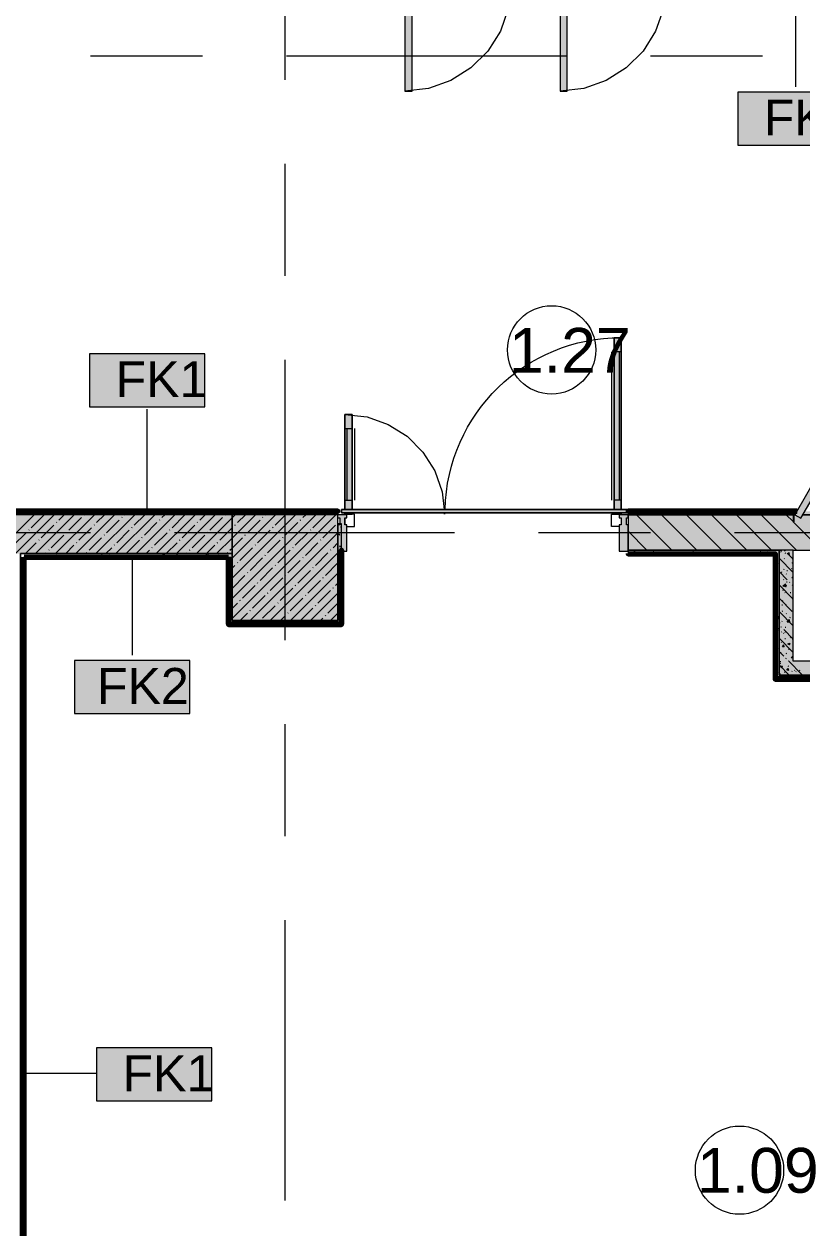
# Model space of a CAD drawing. Header units: millimetres. Extents: x -3817 to 677485, y -22715 to 103890.
# Drawn here: x 20974 to 25383, y 5771 to 12591 of the extents above; entities that cross this region are included whole.
import ezdxf

# ---------------------------------------------------------------- set-up
doc = ezdxf.new("R2010")
doc.units = ezdxf.units.MM
doc.layers.add('PDF _Геометрия', color=7, linetype='Continuous', true_color=0x1d1d1d)
doc.layers.add('PDF _Сплошная заливка', color=7, linetype='Continuous', true_color=0xffffff)
doc.layers.add('PDF _Текст', color=7, linetype='Continuous')
doc.styles.add('PDF GOST-Common', font='arial.ttf')

msp = doc.modelspace()

# ---------------------------------------------------------------- hatches: boundary and pattern name
at = {"layer": 'PDF _Сплошная заливка', "transparency": 33554559}
for points in [[(24013.3, 12211.4), (24053.3, 12211.4), (24053.3, 12811.3), (24013.3, 12811.3), (24013.3, 12503.6)], [(22793, 9604.4), (22803, 9604.4), (22803, 9754.3), (22793, 9754.3), (22793, 9794.3), (22803, 9794.3), (22803, 9811.3), (22753.3, 9810.9), (22753.3, 9794.3), (22763, 9794.3), (22763, 9759.3), (22773.3, 9759.3), (22773.3, 9604.4)], [(22753.3, 9191.3), (22773.3, 9191.3), (22773.3, 9759.3), (22753.3, 9759.3), (22753.3, 9211.3)], [(24398, 9604.4), (24398, 9754.3), (24388, 9754.3), (24388, 9794.3), (24398, 9794.3), (24398, 9811.3), (24348, 9811.3), (24348, 9794.3), (24358, 9794.3), (24358, 9754.3), (24348, 9754.3), (24348, 9604.4)], [(25333.3, 9611.4), (25803.3, 9611.4), (25803.3, 9811.3), (25633.3, 9811.3), (25633.3, 9771.3), (25628.3, 9771.3), (25628.3, 9811.3), (25389.5, 9811.3), (25377.9, 9791.4), (25343.3, 9811.3), (25338.3, 9811.3), (25338.3, 9771.3), (25333.3, 9771.3), (25333.3, 9811.3), (24398, 9811.3), (24398, 9611.4), (25253.3, 9611.4)], [(20973.3, 9571.4), (22133.3, 9571.4), (22133.3, 9591.3), (20973.3, 9591.3), (20973.3, 9571.4)], [(22133.3, 9211.3), (22153.3, 9211.3), (22153.3, 9591.3), (22133.3, 9591.3), (22133.3, 9571.4)], [(25253.3, 8981.4), (25333.3, 8981.4), (25333.3, 9611.4), (25253.3, 9611.4), (25253.3, 9577.3)], [(22753.3, 9191.3), (22753.3, 9211.3), (22133.3, 9211.3), (22133.3, 9191.3), (22153.3, 9191.3)], [(25803.3, 8901.3), (26323.3, 8901.3), (26323.3, 8981.4), (25253.3, 8981.4), (25253.3, 8901.3), (25686.6, 8901.3)], [(26323.3, 8882.3), (26403.3, 8882.3), (26402.3, 8902.4), (25233.3, 8901.3), (25233.3, 8882.3), (26288.8, 8882.3)]]:
    msp.add_hatch(color=256, dxfattribs=at).paths.add_polyline_path(points)
h = msp.add_hatch(color=256, dxfattribs=at)
h.paths.add_polyline_path([(28953.3, 9811.3), (30803.3, 9811.3), (30803.3, 9831.4), (27971, 9831.4), (27959.5, 9811.3), (28404, 9811.3)], flags=0)
h.paths.add_polyline_path([(27913.3, 9811.3), (27924.8, 9831.4), (25401, 9831.4), (25389.5, 9811.3), (27908.3, 9811.3)], flags=0)
h.paths.add_polyline_path([(32453.3, 9831.4), (32453.3, 9831.4), (33232.3, 9820.2)], flags=0)
h.paths.add_polyline_path([(38594.1, 9811.3), (38733.2, 9811.3), (38733.2, 9831.4), (32453.3, 9831.4), (32453.3, 9811.3), (38233.3, 9811.3)], flags=0)
h.paths.add_polyline_path([(25343.3, 9811.3), (25354.8, 9831.4), (24398, 9831.4), (24398, 9811.3), (25338.3, 9811.3)], flags=0)
h.paths.add_polyline_path([(22153.3, 9811.3), (22753, 9811.3), (22753, 9831.4), (20509.1, 9831.4), (20509.1, 9821.4), (20453.3, 9821.4), (20453.3, 9811.3), (21610.5, 9811.3)], flags=0)
at = {"layer": 'PDF _Сплошная заливка', "true_color": 0x494949, "transparency": 33554559}
msp.add_hatch(color=251, dxfattribs=at).paths.add_polyline_path([(24318, 9821.4), (24398, 9821.4), (24398, 9841.4), (22773.3, 9841.4), (22773.3, 9821.4), (22969.2, 9821.4)])
at = {"layer": 'PDF _Сплошная заливка', "transparency": 33554559}
h = msp.add_hatch(color=256, dxfattribs=at)
h.paths.add_polyline_path([(17503.3, 9591.3), (17753.3, 9591.3), (17753.3, 9811.3), (17503.3, 9811.3), (17503.3, 9748.5)], flags=0)
h.paths.add_polyline_path([(21610.5, 9591.3), (22153.3, 9591.3), (22153.3, 9811.3), (18753.3, 9811.3), (18753.3, 9591.3), (20953.3, 9591.3)], flags=0)

# ---------------------------------------------------------------- linework, layer by layer
at = {"layer": 'PDF _Геометрия', "color": 253, "lineweight": 9, "true_color": 0xaaaaaa}
for points in [[(22453.3, 12276), (22453.3, 13863.5)], [(23173.3, 12811.3), (23733.3, 12811.3), (23718.2, 12677.8), (23673.8, 12551), (23602.4, 12437.3), (23507.4, 12342.3), (23393.6, 12270.8), (23266.8, 12226.4), (23133.3, 12211.4)], [(24613.3, 12811.3), (24598.2, 12677.8), (24553.8, 12551), (24482.4, 12437.3), (24387.4, 12342.3), (24273.6, 12270.8), (24146.8, 12226.4), (24013.3, 12211.4)], [(21350.6, 12411.3), (21985.6, 12411.3)], [(22461.9, 12411.3), (24049.4, 12411.3)], [(24525.6, 12411.3), (25160.6, 12411.3)], [(22453.3, 11164.8), (22453.3, 11799.8)], [(24304, 10734.4), (24304, 9894.4)], [(24358, 10734.4), (24318, 10734.4)], [(24348, 10734.4), (24348, 9894.4)], [(22453.3, 9101), (22453.3, 10688.5)], [(22793, 9841.4), (22793, 10379.3), (22918.7, 10365.2), (23038.2, 10323.4), (23145.3, 10256.1), (23234.7, 10166.6), (23302.1, 10059.5), (23343.8, 9940.1), (23355, 9841.4)], [(22793, 10299.3), (22833, 10299.3)], [(22803, 10299.3), (22803, 9894.4)], [(22847, 10299.3), (22847, 9894.4)], [(22793, 9894.4), (22833, 9894.4)], [(24358, 9894.4), (24318, 9894.4)], [(22793, 9821.4), (22793, 9814.4)], [(22833, 9821.4), (22833, 9814.4), (22833, 9821.4)], [(23357.2, 9821.4), (23358, 9814.4), (23358.6, 9821.4)], [(24358, 9821.4), (24358, 9814.4)], [(22803, 9744.3), (22848, 9744.3), (22848, 9814.4), (22793, 9814.4), (22793, 9811.3)], [(22793, 9794.3), (22793, 9754.3)], [(24348, 9744.3), (24303, 9744.3), (24303, 9814.4), (24358, 9814.4), (24358, 9811.3)], [(24358, 9794.3), (24358, 9754.3)], [(20715.6, 9711.4), (21350.6, 9711.4)], [(21826.9, 9711.4), (23414.4, 9711.4)], [(23890.6, 9711.4), (24525.6, 9711.4)], [(25001.9, 9711.4), (26589.4, 9711.4)], [(22453.3, 7989.8), (22453.3, 8624.8)], [(22453.3, 5926), (22453.3, 7513.5)]]:
    msp.add_lwpolyline(points, dxfattribs=at)
at = {"layer": 'PDF _Геометрия', "color": 231, "lineweight": 70, "true_color": 0xff80c0}
for points in [[(20473.3, 9832.4), (20453.3, 9832.4), (20453.3, 9831.4), (20509.1, 9831.4), (22753, 9831.4), (22753, 9832.4), (20509.1, 9832.4), (20474.3, 9832.4), (20474.3, 12811.3), (20474.3, 13790.3), (20593.5, 13790.3), (20593.5, 13791.3), (20473.3, 13791.3)], [(25355.4, 9832.4), (24398, 9832.4), (24398, 9831.4), (25354.8, 9831.4)], [(20973.3, 9570.4), (20973.3, 2051.3), (20974.3, 2051.3), (20974.3, 9570.4)], [(22132.3, 9571.4), (22132.3, 9191.3), (22132.3, 9190.3), (22773.3, 9190.3), (22774.3, 9190.3), (22774.3, 9611.4), (22773.3, 9611.4), (22773.3, 9191.3), (22133.3, 9191.3), (22133.3, 9571.4)], [(24398, 9591.3), (24398, 9590.3), (25232.3, 9590.3), (25232.3, 8881.3), (25232.3, 8880.3), (26423.3, 8880.3), (26424.3, 8880.3), (26424.3, 9570.4), (26423.3, 9570.4), (26423.3, 8881.3), (25233.3, 8881.3), (25233.3, 9591.3)]]:
    msp.add_lwpolyline(points, dxfattribs=at)
at = {"layer": 'PDF _Геометрия', "color": 253, "lineweight": 13, "true_color": 0xaaaaaa}
for points in [[(23133.3, 12211.4), (23173.3, 12211.4), (23173.3, 12811.3), (23133.3, 12811.3)], [(24013.3, 12211.4), (24053.3, 12211.4), (24053.3, 12811.3), (24013.3, 12811.3)], [(25483.3, 10053.8), (25343.3, 9811.3), (25377.9, 9791.4), (25517.9, 10033.8)], [(25338.3, 9771.3), (25338.3, 9811.3), (25333.3, 9811.3), (25333.3, 9771.3)]]:
    msp.add_lwpolyline(points, close=True, dxfattribs=at)
at = {"layer": 'PDF _Геометрия', "color": 7, "lineweight": 9}
for points in [[(25346.4, 12790.8), (25346.4, 12235)], [(21672.3, 9831.8), (21672.3, 10408.6)], [(22773.3, 9821.4), (22773.3, 9841.4), (22773.3, 9821.4)], [(24398, 9841.4), (22773.3, 9841.4), (24398, 9841.4), (24398, 9821.4), (22773.3, 9821.4), (24398, 9821.4)], [(20973.3, 9571.4), (20986.3, 9571.4), (22132.3, 9571.4)], [(21587.2, 9570.8), (21587.2, 9015)], [(24398, 9591.3), (25232.3, 9591.3)], [(25333.3, 9611.4), (25253.3, 9611.4)], [(20973.8, 6648.3), (21384.7, 6648.3)]]:
    msp.add_lwpolyline(points, dxfattribs=at)
for points in [[(25673, 12204.9), (25019.8, 12204.9), (25019.8, 11904.9), (25673, 11904.9)], [(21998.8, 10722.5), (21345.7, 10722.5), (21345.7, 10422.5), (21998.8, 10422.5)], [(22753.3, 9811.3), (22153.3, 9811.3), (22153.3, 9211.3), (22753.3, 9211.3)], [(24398, 9611.4), (25233.3, 9611.4)], [(21913.8, 8984.9), (21260.7, 8984.9), (21260.7, 8684.9), (21913.8, 8684.9)], [(22037.8, 6790.2), (21384.7, 6790.2), (21384.7, 6490.2), (22037.8, 6490.2)]]:
    msp.add_lwpolyline(points, close=True, dxfattribs=at)
at = {"layer": 'PDF _Геометрия', "color": 253, "lineweight": 9, "true_color": 0xaaaaaa}
msp.add_lwpolyline([(23360.4, 9841.4, -0.4076), (24358, 10814.4), (24358, 9841.4)], format="xyb", dxfattribs=at)
for points in [[(24318, 9841.4), (24318, 10814.4), (24358, 10814.4), (24358, 9841.4), (24358, 10814.4), (24318, 10814.4)], [(22793, 9841.4), (22793, 10379.3), (22833, 10379.3), (22833, 9841.4), (22833, 10379.3), (22793, 10379.3)], [(22833, 9814.4), (22793, 9814.4), (22793, 9821.4), (22793, 9814.4)], [(24318, 9814.4), (24358, 9814.4), (24358, 9821.4), (24358, 9814.4), (24318, 9814.4), (24318, 9821.4)]]:
    msp.add_lwpolyline(points, close=True, dxfattribs=at)
at = {"layer": 'PDF _Геометрия', "color": 9, "lineweight": 9, "true_color": 0xc0c0c0}
for points in [[(14973.3, 9819.4), (14973.3, 9831.4), (14508.3, 9831.4), (14508.3, 9811.3), (14508.3, 9611.4), (14623.3, 9611.4), (14623.3, 6501.3), (14623.3, 6301.4), (20753.3, 6301.4), (20753.3, 2011.3), (19603.3, 2011.3), (19603.3, 1811.3), (19603.3, 1653.4), (20953.3, 1653.4), (20953.3, 1811.3), (20953.3, 2011.3), (20953.3, 9591.3), (22153.3, 9591.3), (22153.3, 9811.3), (18783.3, 9811.3), (20243.3, 9811.3), (20243.3, 9831.4)], [(20509.1, 9831.4), (22753, 9831.4), (22753, 9811.3), (20453.3, 9811.3)], [(25354.8, 9831.4), (24398, 9831.4), (24398, 9811.3), (25343.3, 9811.3), (24398, 9811.3), (24398, 9611.4), (24398, 9591.3)], [(22133.3, 9571.4), (22133.3, 9211.3), (22133.3, 9191.3), (22753.3, 9191.3), (22773.3, 9191.3), (22773.3, 9759.3), (22753.3, 9759.3), (22753.3, 9211.3), (22153.3, 9211.3), (22153.3, 9591.3), (22133.3, 9591.3), (20973.3, 9591.3), (20953.3, 9591.3), (20953.3, 2011.3), (20973.3, 2011.3), (20973.3, 9570.4)], [(25233.3, 9591.3), (25233.3, 8902.4), (25233.3, 8882.3), (26403.3, 8882.3), (26423.3, 8882.3), (26423.3, 9570.4)]]:
    msp.add_lwpolyline(points, dxfattribs=at)
at = {"layer": 'PDF _Геометрия', "color": 253, "lineweight": 9, "true_color": 0x9b9b9b}
for points in [[(20985.1, 9827.2), (20980, 9818.5)], [(21022.7, 9831.4), (21021.7, 9829.6)], [(21103.9, 9826.2), (21101, 9831.4)], [(21230.8, 9826.1), (21225.8, 9817.4)], [(21281.6, 9823.3), (21276.9, 9831.4)], [(21298.8, 9822), (21293.8, 9813.3)], [(21391.3, 9816.2), (21386.2, 9824.9)], [(21569, 9813.2), (21564, 9821.9)], [(21832, 9831), (21826.9, 9822.3)], [(22077.7, 9829.9), (22072.7, 9821.2)], [(22086.8, 9830.6), (22086.4, 9831.4)], [(22128.5, 9819.5), (22123.5, 9828.2)], [(22145.7, 9825.8), (22140.7, 9817.1)], [(22391.5, 9824.7), (22386.4, 9816)], [(22442.3, 9824.6), (22438.4, 9831.4)], [(22510.3, 9828.7), (22508.8, 9831.4)], [(22551.9, 9817.6), (22546.9, 9826.3)], [(22676.8, 9831.4), (22673.8, 9826.1)], [(22688, 9825.7), (22684.7, 9831.4)], [(24449.8, 9822.2), (24444.7, 9831)], [(24559.4, 9815.2), (24554.4, 9823.9)], [(24576.7, 9830.1), (24571.6, 9821.4)], [(24683, 9831.4), (24681.3, 9828.5)], [(24929.3, 9831.4), (24927, 9827.4)], [(24999.7, 9831.4), (24995.1, 9823.3)], [(25255, 9829.6), (25254, 9831.4)], [(25296.6, 9818.4), (25291.6, 9827.2)], [(21006.9, 9811.3), (21004.4, 9815.6)], [(21189.2, 9814.9), (21187.1, 9811.3)], [(21323.2, 9812.1), (21318.2, 9820.8)], [(21429.3, 9811.3), (21427.9, 9813.7)], [(21544.6, 9820.9), (21539.5, 9812.2)], [(21612.6, 9816.8), (21609.4, 9811.3)], [(21746, 9811.3), (21741.7, 9818.9)], [(21851.6, 9811.3), (21851.3, 9811.8)], [(22036, 9818.7), (22031.8, 9811.3)], [(22459.5, 9820.6), (22454.5, 9811.9)], [(22590.7, 9811.3), (22588.5, 9815.1)], [(24491.3, 9811.3), (24486.4, 9819.8)], [(24535, 9819), (24530.6, 9811.3)], [(24596.8, 9811.3), (24596, 9812.7)], [(24737.1, 9812.2), (24732.1, 9820.9)], [(24780.8, 9817.9), (24777, 9811.3)], [(24848.8, 9813.8), (24847.4, 9811.3)], [(24913.6, 9811.3), (24909.8, 9817.9)], [(25094.5, 9812.7), (25093.8, 9811.3)], [(22764.2, 9693.8), (22759.2, 9702.5)], [(22773.3, 9739), (22770.3, 9744.1)], [(22768.3, 9625.7), (22763.2, 9634.4)], [(20995.3, 9587.6), (20993.2, 9591.3)], [(21000.1, 9592.3), (21010.2, 9592.3)], [(21075.1, 9571.4), (21073.6, 9574)], [(21091.6, 9592.3), (21101.6, 9592.3)], [(21120, 9573.3), (21118.9, 9571.4)], [(21161.7, 9584.5), (21156.7, 9575.7)], [(21229.7, 9580.4), (21224.7, 9571.7)], [(21274.5, 9592.3), (21284.5, 9592.3)], [(21365.9, 9592.3), (21376, 9592.3)], [(21376.8, 9591.3), (21376, 9589.9)], [(21418.8, 9585.7), (21415.5, 9591.3)], [(21426.9, 9592.3), (21436.9, 9592.3)], [(21460.4, 9574.5), (21455.4, 9583.2)], [(21475.5, 9579.3), (21470.9, 9571.4)], [(21543.5, 9575.2), (21541.3, 9571.4)], [(21579.3, 9592.3), (21589.3, 9592.3)], [(21670.7, 9592.3), (21680.8, 9592.3)], [(21732.5, 9590.9), (21732.3, 9591.3)], [(21762.8, 9589.3), (21757.8, 9580.6)], [(21762.1, 9592.3), (21772.2, 9592.3)], [(21774.2, 9579.7), (21769.1, 9588.4)], [(21842.2, 9583.8), (21837.8, 9591.3)], [(21883.8, 9572.6), (21878.8, 9581.3)], [(21945, 9592.3), (21955.1, 9592.3)], [(21966.9, 9577.1), (21963.6, 9571.4)], [(22008.6, 9588.2), (22003.5, 9579.5)], [(22019.9, 9580.8), (22014.9, 9589.5)], [(22036.5, 9592.3), (22046.5, 9592.3)], [(22076.6, 9584.2), (22071.6, 9575.4)], [(22097.4, 9592.3), (22107.5, 9592.3)], [(22133.3, 9561.8), (22138, 9561.8)], [(22761, 9611.4), (22756, 9602.6)], [(22772.2, 9569.7), (22767.1, 9561)], [(22772.4, 9557.7), (22767.3, 9566.4)], [(22768, 9592.3), (22773.3, 9592.3)], [(24435.6, 9602.9), (24430.7, 9611.4)], [(24450.4, 9611.4), (24449.7, 9610.2)], [(24477.3, 9591.7), (24472.2, 9600.5)], [(24545.3, 9595.8), (24540.3, 9604.5)], [(24549.2, 9599.6), (24544.4, 9591.3)], [(24583.1, 9591.3), (24581.9, 9593.4)], [(24617.2, 9595.5), (24614.8, 9591.3)], [(24696.7, 9611.4), (24695.5, 9609.1)], [(24723, 9592.8), (24718, 9601.5)], [(24767.1, 9611.4), (24763.5, 9605)], [(24863, 9594.4), (24861.2, 9591.3)], [(24899.8, 9591.3), (24895.7, 9598.6)], [(25005.4, 9591.3), (25005.3, 9591.5)], [(25150.3, 9604.5), (25145.3, 9595.8)], [(25189.5, 9611.4), (25186.9, 9606.9)], [(25240.9, 9610.3), (25240.2, 9611.4)], [(22761.2, 9516.1), (22756.2, 9524.8)], [(22768, 9531.4), (22773.3, 9531.4)], [(25236.9, 9500.9), (25246.9, 9500.9)], [(25253.3, 9539), (25250.9, 9534.8)], [(22133.3, 9470.4), (22138, 9470.4)], [(22137.7, 9437.7), (22133.3, 9445.4)], [(22136.5, 9444), (22133.3, 9438.5)], [(22768, 9439.9), (22773.3, 9439.9)], [(22133.3, 9348.5), (22138, 9348.5)], [(22754.1, 9406.4), (22753.3, 9407.9)], [(22758.2, 9338.3), (22753.3, 9346.9)], [(22773.3, 9388.7), (22770.1, 9383.3)], [(25236.9, 9409.4), (25246.9, 9409.4)], [(22145.9, 9301.6), (22140.9, 9310.3)], [(25236.9, 9287.5), (25246.9, 9287.5)], [(25243.7, 9339.4), (25238.6, 9330.7)], [(22133.3, 9226.5), (22138, 9226.5)], [(22233.3, 9211.3), (22233.2, 9211.3)], [(22274.9, 9200.1), (22269.9, 9208.8)], [(22283.7, 9211.3), (22281.6, 9207.8)], [(22588.7, 9205.3), (22585.2, 9211.3)], [(22656.7, 9209.4), (22655.6, 9211.3)], [(22706, 9211.3), (22705.1, 9209.7)], [(22768, 9257), (22773.3, 9257)], [(22773.3, 9251.3), (22772.5, 9252.6)], [(25250.1, 9228.5), (25245.1, 9237.2)], [(25250.7, 9229.8), (25245.7, 9221.1)], [(22135.4, 9198.3), (22133.3, 9194.6)], [(22188.9, 9196.1), (22198.9, 9196.1)], [(22371.7, 9196.1), (22381.8, 9196.1)], [(22381.1, 9197.2), (22377.7, 9191.3)], [(22449.1, 9193.1), (22448.1, 9191.3)], [(22463.2, 9196.1), (22473.2, 9196.1)], [(22524.1, 9196.1), (22534.2, 9196.1)], [(22668.5, 9207.2), (22663.4, 9198.5)], [(22676.5, 9196.1), (22686.6, 9196.1)], [(22698.3, 9198.2), (22693.3, 9206.9)], [(22737.5, 9191.3), (22734.9, 9195.8)], [(22768, 9196.1), (22773.3, 9196.1)], [(25236.9, 9165.6), (25246.9, 9165.6)], [(25246.6, 9161.7), (25241.6, 9153)], [(25253.3, 9162.1), (25249.2, 9169.1)], [(25236.9, 9074.1), (25246.9, 9074.1)], [(25253.3, 9112.2), (25252.8, 9111.4)], [(25253.3, 9101.1), (25253.3, 9101.1)], [(25236, 9009.1), (25233.3, 9013.8)], [(25247.1, 9050.8), (25242.1, 9059.5)], [(25240.1, 8941.1), (25235, 8949.8)], [(25236.9, 8952.2), (25246.9, 8952.2)], [(25245.6, 8916), (25240.5, 8907.3)], [(25267.3, 8891.3), (25277.4, 8891.3)], [(25328.3, 8891.3), (25338.4, 8891.3)], [(25340, 8896.7), (25335, 8888)]]:
    msp.add_lwpolyline(points, dxfattribs=at)
at = {"layer": 'PDF _Геометрия', "lineweight": 9}
for points in [[(20810.8, 9591.3), (21030.8, 9811.3)], [(20924.9, 9591.3), (21144.9, 9811.3)], [(21014.5, 9738), (21085.8, 9809.3)], [(21038.9, 9591.3), (21258.9, 9811.3)], [(21153, 9591.3), (21373, 9811.3)], [(21157, 9766.5), (21159.4, 9768.9)], [(21171.3, 9780.7), (21201.9, 9811.3)], [(21228.3, 9723.7), (21299.6, 9795)], [(21267, 9591.3), (21487, 9811.3)], [(21313.9, 9809.3), (21316, 9811.3)], [(21370.9, 9752.2), (21373.3, 9754.6)], [(21381.1, 9591.3), (21601.1, 9811.3)], [(21385.1, 9766.5), (21430, 9811.3)], [(21442.2, 9709.5), (21513.4, 9780.7)], [(21495.1, 9591.3), (21715.1, 9811.3)], [(21527.7, 9795), (21530.1, 9797.4)], [(21542, 9809.3), (21544, 9811.3)], [(21599, 9752.2), (21658.1, 9811.3)], [(21609.2, 9591.3), (21829.2, 9811.3)], [(21656, 9695.2), (21727.3, 9766.5)], [(21723.2, 9591.3), (21943.2, 9811.3)], [(21741.5, 9780.7), (21743.9, 9783.1)], [(21755.8, 9795), (21772.1, 9811.3)], [(21812.8, 9738), (21884.1, 9809.3)], [(21837.3, 9591.3), (22057.3, 9811.3)], [(21951.3, 9591.3), (22153.3, 9793.3), (22171.3, 9811.3)], [(21955.4, 9766.5), (21957.8, 9768.9)], [(21969.6, 9780.7), (22000.2, 9811.3)], [(22026.7, 9723.7), (22098, 9795)], [(22065.4, 9591.3), (22153.3, 9679.2), (22285.4, 9811.3)], [(22112.2, 9809.3), (22114.3, 9811.3)], [(22153.3, 9565.2), (22399.4, 9811.3)], [(22153.3, 9451.1), (22513.5, 9811.3)], [(22153.3, 9337.1), (22627.5, 9811.3)], [(22153.3, 9223), (22741.6, 9811.3)], [(22169.2, 9752.2), (22171.6, 9754.6)], [(22183.5, 9766.5), (22228.3, 9811.3)], [(22240.5, 9709.5), (22311.8, 9780.7)], [(22326, 9795), (22328.4, 9797.4)], [(22340.3, 9809.3), (22342.4, 9811.3)], [(22397.3, 9752.2), (22456.4, 9811.3)], [(22454.4, 9695.2), (22525.6, 9766.5)], [(22539.9, 9780.7), (22542.3, 9783.1)], [(22554.1, 9795), (22570.5, 9811.3)], [(22611.2, 9738), (22682.5, 9809.3)], [(24645.9, 9611.4), (24445.9, 9811.3)], [(24787.3, 9611.4), (24587.3, 9811.3)], [(24928.8, 9611.4), (24728.8, 9811.3)], [(25070.2, 9611.4), (24870.2, 9811.3)], [(25211.6, 9611.4), (25011.6, 9811.3)], [(25353, 9611.4), (25153, 9811.3)], [(25333.3, 9772.5), (25294.4, 9811.3)], [(25494.4, 9611.4), (25334.4, 9771.3)], [(20914.7, 9638.2), (20986, 9709.5)], [(21000.2, 9723.7), (21002.6, 9726.1)], [(21071.5, 9681), (21142.8, 9752.2)], [(21128.5, 9623.9), (21199.8, 9695.2)], [(21214.1, 9709.5), (21216.4, 9711.8)], [(21285.4, 9666.7), (21356.6, 9738)], [(21427.9, 9695.2), (21430.3, 9697.6)], [(21499.2, 9652.4), (21570.5, 9723.7)], [(21584.7, 9738), (21587.1, 9740.4)], [(21713, 9638.2), (21784.3, 9709.5)], [(21798.6, 9723.7), (21800.9, 9726.1)], [(21869.9, 9681), (21941.1, 9752.2)], [(21926.9, 9623.9), (21998.2, 9695.2)], [(22012.4, 9709.5), (22014.8, 9711.8)], [(22083.7, 9666.7), (22153.3, 9736.3), (22155, 9738)], [(22226.3, 9695.2), (22228.6, 9697.6)], [(22255.6, 9211.3), (22753.3, 9709)], [(22297.5, 9652.4), (22368.8, 9723.7)], [(22383.1, 9738), (22385.4, 9740.4)], [(22511.4, 9638.2), (22582.7, 9709.5)], [(22596.9, 9723.7), (22599.3, 9726.1)], [(22668.2, 9681), (22739.5, 9752.2)], [(24504.5, 9611.4), (24398, 9717.8)], [(20981.9, 9591.3), (21043, 9652.4)], [(21057.3, 9666.7), (21059.6, 9669.1)], [(21210, 9591.3), (21256.8, 9638.2)], [(21271.1, 9652.4), (21273.5, 9654.8)], [(21342.4, 9609.7), (21413.7, 9681)], [(21438.1, 9591.3), (21470.7, 9623.9)], [(21484.9, 9638.2), (21487.3, 9640.6)], [(21556.2, 9595.4), (21627.5, 9666.7)], [(21641.8, 9681), (21644.1, 9683.3)], [(21698.8, 9623.9), (21701.1, 9626.3)], [(21780.2, 9591.3), (21841.3, 9652.4)], [(21855.6, 9666.7), (21858, 9669.1)], [(22008.3, 9591.3), (22055.2, 9638.2)], [(22069.4, 9652.4), (22071.8, 9654.8)], [(22140.7, 9609.7), (22153.3, 9622.2), (22212, 9681)], [(22197.7, 9552.7), (22269, 9623.9)], [(22283.3, 9638.2), (22285.7, 9640.6)], [(22354.6, 9595.4), (22425.8, 9666.7)], [(22440.1, 9681), (22442.5, 9683.3)], [(22497.1, 9623.9), (22499.5, 9626.3)], [(22568.4, 9581.2), (22639.7, 9652.4)], [(22653.9, 9666.7), (22656.3, 9669.1)], [(22725.2, 9623.9), (22753.3, 9652)], [(21096, 9591.3), (21100, 9595.4)], [(21114.3, 9609.7), (21116.6, 9612)], [(21328.1, 9595.4), (21330.5, 9597.8)], [(21666.2, 9591.3), (21684.5, 9609.7)], [(21894.3, 9591.3), (21898.4, 9595.4)], [(21912.6, 9609.7), (21915, 9612)], [(22126.5, 9595.4), (22128.8, 9597.8)], [(22254.8, 9495.6), (22326, 9566.9)], [(22340.3, 9581.2), (22342.7, 9583.5)], [(22369.7, 9211.3), (22753.3, 9594.9)], [(22411.6, 9538.4), (22482.9, 9609.7)], [(22468.6, 9481.4), (22539.9, 9552.7)], [(22554.1, 9566.9), (22556.5, 9569.3)], [(22625.4, 9524.1), (22696.7, 9595.4)], [(22711, 9609.7), (22713.3, 9612)], [(22153.3, 9508.2), (22169.2, 9524.1)], [(22183.5, 9538.4), (22185.9, 9540.8)], [(22240.5, 9481.4), (22242.9, 9483.7)], [(22311.8, 9438.6), (22383.1, 9509.9)], [(22397.3, 9524.1), (22399.7, 9526.5)], [(22483.7, 9211.3), (22753.3, 9480.9)], [(22525.6, 9424.3), (22596.9, 9495.6)], [(22611.2, 9509.9), (22613.5, 9512.3)], [(22682.5, 9467.1), (22753.3, 9537.9)], [(22155, 9395.8), (22226.3, 9467.1)], [(22297.5, 9424.3), (22299.9, 9426.7)], [(22368.8, 9381.6), (22440.1, 9452.9)], [(22454.4, 9467.1), (22456.7, 9469.5)], [(22511.4, 9410.1), (22513.8, 9412.5)], [(22582.7, 9367.3), (22653.9, 9438.6)], [(22668.2, 9452.9), (22670.6, 9455.2)], [(22739.5, 9410.1), (22753.3, 9423.9)], [(22212, 9338.8), (22283.3, 9410.1)], [(22269, 9281.8), (22340.3, 9353.1)], [(22354.6, 9367.3), (22356.9, 9369.7)], [(22425.8, 9324.6), (22497.1, 9395.8)], [(22568.4, 9353.1), (22570.8, 9355.4)], [(22597.8, 9211.3), (22753.3, 9366.8)], [(22639.7, 9310.3), (22711, 9381.6)], [(22725.2, 9395.8), (22727.6, 9398.2)], [(22153.3, 9280.1), (22183.5, 9310.3)], [(22197.7, 9324.6), (22200.1, 9326.9)], [(22326, 9224.8), (22397.3, 9296)], [(22411.6, 9310.3), (22414, 9312.7)], [(22482.9, 9267.5), (22554.1, 9338.8)], [(22540.7, 9211.3), (22611.2, 9281.8)], [(22625.4, 9296), (22627.8, 9298.4)], [(22696.7, 9253.3), (22753.3, 9309.8)], [(22198.6, 9211.3), (22240.5, 9253.3)], [(22254.8, 9267.5), (22257.1, 9269.9)], [(22312.6, 9211.3), (22314.2, 9212.9)], [(22426.7, 9211.3), (22454.4, 9239)], [(22468.6, 9253.3), (22471, 9255.6)], [(22654.8, 9211.3), (22668.2, 9224.8)], [(22682.5, 9239), (22684.8, 9241.4)], [(22711.8, 9211.3), (22753.3, 9252.8)]]:
    msp.add_lwpolyline(points, dxfattribs=at)
at = {"layer": 'PDF _Геометрия', "color": 7, "lineweight": 20}
for points in [[(22753.3, 9604.4), (22803, 9604.4), (22803, 9754.3), (22793, 9754.3), (22793, 9794.3), (22803, 9794.3), (22803, 9811.3), (22753, 9811.3)], [(22753.3, 9794.3), (22763, 9794.3), (22763, 9754.3), (22753.3, 9754.3)]]:
    msp.add_lwpolyline(points, dxfattribs=at)
msp.add_lwpolyline([(24388, 9754.3), (24388, 9794.3), (24398, 9794.3), (24398, 9811.3), (24348, 9811.3), (24348, 9794.3), (24358, 9794.3), (24358, 9754.3), (24348, 9754.3), (24348, 9604.4), (24398, 9604.4), (24398, 9754.3)], close=True, dxfattribs=at)
at = {"layer": 'PDF _Геометрия', "color": 9, "lineweight": 9, "true_color": 0xc0c0c0}
msp.add_lwpolyline([(25233.3, 9611.4), (25253.3, 9611.4), (25253.3, 8981.4), (25253.3, 8901.3), (26323.3, 8901.3), (26403.3, 8901.3), (26403.3, 9211.3), (26323.3, 9211.3), (26323.3, 8981.4), (25333.3, 8981.4), (25333.3, 9611.4), (25803.3, 9611.4), (25803.3, 9811.3), (25389.5, 9811.3), (26403.3, 9811.3), (26403.3, 9591.3), (26403.3, 9571.4), (26403.3, 8902.4), (25253.3, 8902.4), (25253.3, 9611.4)], close=True, dxfattribs=at)
at = {"layer": 'PDF _Геометрия', "color": 96, "lineweight": 9, "true_color": 0x008000}
msp.add_lwpolyline([(22132.3, 9571.4), (20986.3, 9571.4), (20973.3, 9571.4), (20973.3, 9570.4)], dxfattribs=at)
at = {"layer": 'PDF _Геометрия', "color": 231, "lineweight": 9, "true_color": 0xff80c0}
for points in [[(20974.3, 9570.4), (20973.3, 9570.4)], [(22133.3, 9571.4), (22132.3, 9571.4)], [(25233.3, 9591.3), (25232.3, 9591.3), (24398, 9591.3)]]:
    msp.add_lwpolyline(points, dxfattribs=at)
at = {"layer": 'PDF _Геометрия', "color": 96, "lineweight": 70, "true_color": 0x008000}
msp.add_lwpolyline([(20974.3, 9570.4), (22132.3, 9570.4), (22132.3, 9571.4)], dxfattribs=at)
at = {"layer": 'PDF _Геометрия', "color": 252, "lineweight": 9, "true_color": 0x878787}
for points in [[(25253.3, 9609.9), (25254.7, 9611.4)], [(25253.3, 9608.5), (25267.9, 9606.2)], [(25333.3, 9484.3), (25253.3, 9564.3)], [(25263.3, 9601.8), (25266.2, 9600)], [(25267.9, 9606.2), (25267.3, 9611.4)], [(25282.3, 9561.1), (25285, 9563.1)], [(25287.4, 9605.6), (25284.9, 9608.1)], [(25286.8, 9595.8), (25289.3, 9593.6)], [(25333.3, 9559.8), (25300, 9593.1)], [(25312.2, 9586.7), (25301.6, 9587.6), (25310.2, 9597.9)], [(25312.2, 9586.7), (25310.2, 9597.8)], [(25329.4, 9556.8), (25331.9, 9554.5)], [(25300, 9442.2), (25253.3, 9488.9)], [(25266.2, 9487), (25269, 9485.2)], [(25280.2, 9501.9), (25282.8, 9503.9)], [(25298.2, 9495.8), (25301.5, 9496.2)], [(25323.6, 9506.9), (25326.5, 9505.1)], [(25333.3, 9533.9), (25327.1, 9538.1), (25333.3, 9540.5)], [(25253.3, 9425.9), (25254.7, 9426.1)], [(25333.3, 9333.4), (25253.3, 9413.4)], [(25291.4, 9403.6), (25275.6, 9406), (25289.5, 9420.4)], [(25278, 9442.7), (25280.7, 9444.7)], [(25292.7, 9403.2), (25283.8, 9409.2), (25296.3, 9414)], [(25288.3, 9416.5), (25291.1, 9414.7)], [(25291.5, 9403.5), (25289.5, 9420.4)], [(25292.7, 9403.2), (25296.3, 9413.9)], [(25293.6, 9476.8), (25296.1, 9474.5)], [(25295.9, 9431.5), (25299.2, 9432)], [(25315.1, 9427.1), (25312.5, 9429.6)], [(25333.3, 9453.3), (25326.3, 9453.9), (25333.3, 9462.2)], [(25333.3, 9408.9), (25327.6, 9414.5)], [(25275.8, 9383.5), (25278.5, 9385.5)], [(25286.3, 9370.7), (25288.7, 9368.4)], [(25316.5, 9370.3), (25319.8, 9370.7)], [(25327.6, 9263.7), (25253.3, 9338)], [(25253.6, 9325.7), (25256.5, 9323.9)], [(25269.7, 9300.1), (25273, 9300.6)], [(25273.7, 9324.3), (25276.3, 9326.3)], [(25291.1, 9301.8), (25293.9, 9300)], [(25328.9, 9331.6), (25331.4, 9329.4)], [(25333.3, 9182.6), (25253.3, 9262.6)], [(25253.3, 9203.7), (25256.7, 9207.8)], [(25258.7, 9196.6), (25256.7, 9207.8)], [(25269.4, 9205.9), (25272, 9208)], [(25271.5, 9265.1), (25274.2, 9267.2)], [(25293.1, 9251.6), (25295.6, 9249.4)], [(25315, 9200.9), (25299.2, 9203.4), (25313.1, 9217.8)], [(25315, 9200.9), (25313.1, 9217.8)], [(25313.2, 9231.3), (25316, 9229.5)], [(25253.3, 9197.1), (25258.7, 9196.6)], [(25267.3, 9173.1), (25264.8, 9175.7)], [(25267.2, 9146.7), (25269.9, 9148.8)], [(25278.5, 9140.4), (25281.4, 9138.6)], [(25333.3, 9107.2), (25279.9, 9160.6)], [(25285.8, 9145.5), (25288.2, 9143.3)], [(25288.4, 9174.7), (25291.8, 9175.1)], [(25333, 9180.5), (25333.3, 9180.6)], [(25333.3, 9031.7), (25253.3, 9111.7)], [(25265, 9087.6), (25267.7, 9089.6)], [(25283.4, 9062.9), (25272.8, 9063.8), (25281.3, 9074)], [(25283.4, 9062.9), (25281.3, 9074)], [(25286.2, 9110.4), (25289.5, 9110.8)], [(25312.3, 9073.8), (25303.4, 9079.7), (25315.9, 9084.5)], [(25312.3, 9073.7), (25315.9, 9084.5)], [(25316, 9116.6), (25318.9, 9114.7)], [(25328.4, 9106.5), (25330.8, 9104.2)], [(25279.9, 9009.7), (25253.3, 9036.3)], [(25262.9, 9028.4), (25265.5, 9030.4)], [(25292.6, 9026.5), (25295, 9024.2)], [(25306.8, 9049.1), (25310.1, 9049.6)], [(25333.3, 8999.1), (25322.8, 9000.8), (25333.3, 9011.7)], [(25312.7, 8901.3), (25253.3, 8960.8)], [(25260, 8979), (25263.3, 8979.4)], [(25269, 8944.8), (25260.2, 8950.8), (25272.6, 8955.6)], [(25260.7, 8969.2), (25263.4, 8971.2)], [(25269, 8944.8), (25272.6, 8955.6)], [(25294.9, 8994.6), (25292.4, 8997.1)], [(25308.1, 8929.2), (25297.4, 8930.1), (25306, 8940.3)], [(25303.5, 8955.2), (25306.3, 8953.4)], [(25308.1, 8929.1), (25306, 8940.3)], [(25383, 8906.6), (25308.2, 8981.4), (25307.5, 8982)], [(25350.5, 8980.6), (25351.5, 8981.4)], [(25258.5, 8910), (25261.2, 8912)], [(25285.2, 8920.4), (25287.7, 8918.1)], [(25325.5, 8923.7), (25328.8, 8924.1)], [(25341, 8931.3), (25343.8, 8929.5)], [(25348.4, 8921.4), (25351, 8923.4)], [(25370, 8929.5), (25373.3, 8930)]]:
    msp.add_lwpolyline(points, dxfattribs=at)
at = {"layer": 'PDF _Геометрия', "color": 7, "lineweight": 9}
for centre in [(23964.2, 10745.2), (23964.2, 10745.2), (25029.6, 6098), (25029.6, 6098)]:
    msp.add_circle(centre, 250, dxfattribs=at)
at = {"layer": 'PDF _Сплошная заливка', "lineweight": 35, "transparency": 33554559}
for points in [[(23173.3, 12211.4), (23173.3, 12811.3), (23133.3, 12211.4), (23133.3, 12811.3)], [(24358, 9841.4), (24358, 10814.4), (24318, 9841.4), (24318, 10814.4)], [(22793, 9841.4), (22833, 9841.4), (22793, 10379.3), (22833, 10379.3)], [(25377.9, 9791.4), (25517.9, 10033.8), (25343.3, 9811.3), (25483.3, 10053.8)], [(22793, 9814.4), (22833, 9814.4), (22793, 9821.4), (22833, 9821.4)], [(24318, 9814.4), (24358, 9814.4), (24318, 9821.4), (24358, 9821.4)], [(22753.3, 9211.3), (22753.3, 9811.3), (22153.3, 9211.3), (22153.3, 9811.3)], [(25338.3, 9771.3), (25338.3, 9811.3), (25333.3, 9771.3), (25333.3, 9811.3)], [(24398, 9591.3), (25233.3, 9591.3), (24398, 9611.4), (25233.3, 9611.4)], [(25253.3, 8902.4), (25253.3, 9611.4), (25233.3, 8902.4), (25233.3, 9611.4)]]:
    msp.add_solid(points, dxfattribs=at)
at = {"layer": 'PDF _Сплошная заливка', "lineweight": 9, "transparency": 33554559}
for points in [[(25673, 12204.9), (25019.8, 12204.9), (25673, 11904.9), (25019.8, 11904.9)], [(21998.8, 10722.5), (21345.7, 10722.5), (21998.8, 10422.5), (21345.7, 10422.5)], [(21913.8, 8984.9), (21260.7, 8984.9), (21913.8, 8684.9), (21260.7, 8684.9)], [(22037.8, 6790.2), (21384.7, 6790.2), (22037.8, 6490.2), (21384.7, 6490.2)]]:
    msp.add_solid(points, dxfattribs=at)
at = {"layer": 'PDF _Сплошная заливка', "color": 254, "lineweight": 35, "true_color": 0xffb9dc, "transparency": 33554559}
msp.add_solid([(22132.3, 9191.3), (22133.3, 9191.3), (22132.3, 9211.3)], dxfattribs=at)

# ---------------------------------------------------------------- texts
at = {"layer": 'PDF _Текст', "char_height": 203.2, "attachment_point": 4, "style": 'PDF GOST-Common'}
for s, insert in [('FK1', (25166.9, 12061.5)), ('FK1', (21492.8, 10579.1)), ('FK2', (21387.1, 8841.5)), ('FK1', (21531.8, 6646.8))]:
    msp.add_mtext(s, dxfattribs=dict(at, insert=insert))
at = {"layer": 'PDF _Текст', "color": 250, "true_color": 0x3c3c3c, "char_height": 254, "attachment_point": 4, "style": 'PDF GOST-Common'}
for s, insert in [('1.27', (23722.3, 10742.4)), ('1.09', (24787.7, 6095.2))]:
    msp.add_mtext(s, dxfattribs=dict(at, insert=insert))

doc.saveas('drawing.dxf')
